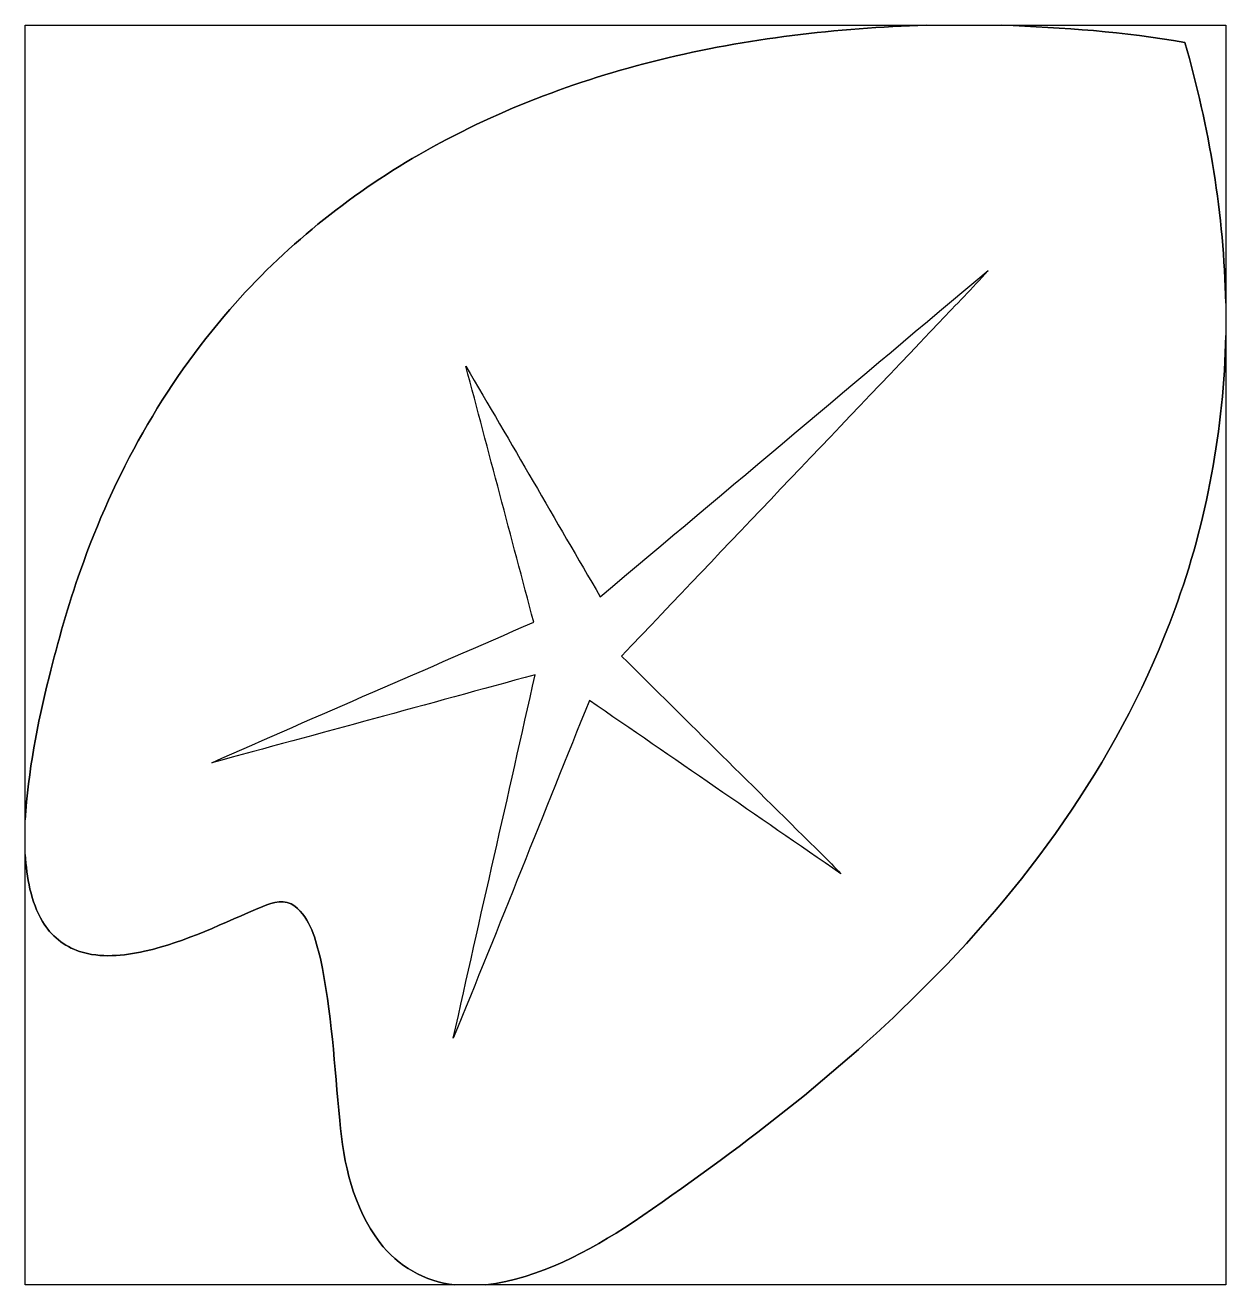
# Model space of a CAD drawing. Extents: x 0 to 430, y 0 to 451.
import ezdxf

# ---------------------------------------------------------------- set-up
doc = ezdxf.new("R2010")
doc.units = 0
doc.layers.get('0').update_dxf_attribs({"linetype": 'CONTINUOUS'})

msp = doc.modelspace()

# ---------------------------------------------------------------- linework, layer by layer
at = {"color": 7}
for points in [[(0, 450.75), (322.56, 450.75)], [(0, 166.3425), (0, 450.75), (0, 450.75)], [(322.56, 450.75), (349.5675, 450.75)], [(349.5675, 450.75), (429.75, 450.75), (429.75, 351.24)], [(429.75, 351.24), (429.75, 339.7425)], [(429.75, 339.7425), (429.75, 0), (164.85, 0)], [(0, 154.02), (0, 166.3425)], [(153.6675, 0), (0, 0), (0, 154.02), (0, 154.02)], [(164.85, 0), (153.6675, 0)]]:
    msp.add_lwpolyline(points, dxfattribs=at)
for points in [[(322.56, 450.75)], [(349.5675, 450.75)], [(205.845, 246.2325)], [(411.4725, 241.665)]]:
    msp.add_lwpolyline(points, close=True, dxfattribs=at)
for points in [[(322.56, 450.75), (290.4525, 449.7225), (258.3375, 446.085), (227.1225, 438.3525)], [(227.1225, 438.3525), (258.3375, 446.085), (290.4525, 449.7225), (322.56, 450.75)], [(349.5675, 450.75), (371.505, 449.9475), (393.465, 448.3875), (415.1025, 444.5775)], [(415.1025, 444.5775), (393.465, 448.3875), (371.505, 449.9475), (349.5675, 450.75)], [(415.1025, 444.5775), (423.8475, 414.2325), (429.0375, 382.83), (429.75, 351.24)], [(429.75, 351.24), (429.0375, 382.83), (423.8475, 414.2325), (415.1025, 444.5775)], [(227.1225, 438.3525), (197.0325, 430.9725), (167.7375, 419.9025), (140.88, 404.3775)], [(140.88, 404.3775), (167.7375, 419.9025), (197.0325, 430.9725), (227.1225, 438.3525)], [(140.88, 404.3775), (115.5525, 389.76), (92.4975, 371.13), (73.2975, 349.0575)], [(73.2975, 349.0575), (92.4975, 371.13), (115.5525, 389.76), (140.88, 404.3775)], [(205.845, 246.2325), (252.12, 285.1275), (298.3725, 324.0525), (344.6325, 362.9775)], [(344.6325, 362.9775), (339.18, 356.595), (333.075, 350.7825), (327.39, 344.595)], [(73.2975, 349.0575), (49.5075, 321.8625), (31.74, 289.695), (19.8075, 255.6675)], [(19.8075, 255.6675), (31.74, 289.695), (49.5075, 321.8625), (73.2975, 349.0575)], [(327.39, 344.595), (289.4175, 304.725), (251.3925, 264.9075), (213.48, 224.985)], [(429.75, 339.7425), (429.0075, 306.345), (423.015, 273.03), (411.4725, 241.665)], [(411.4725, 241.665), (423.015, 273.03), (429.0075, 306.345), (429.75, 339.7425)], [(182.025, 237.12), (173.94, 267.645), (165.8325, 298.17), (157.7325, 328.6875)], [(157.7325, 328.6875), (173.925, 301.2975), (189.75, 273.6825), (205.845, 246.2325)], [(19.8075, 255.6675), (15.3525, 243.1575), (11.7675, 230.3625), (8.535, 217.4925)], [(8.535, 217.4925), (11.7675, 230.3625), (15.3525, 243.1575), (19.8075, 255.6675)], [(411.4725, 241.665), (392.9625, 190.785), (360.9675, 145.695), (322.905, 107.5575)], [(322.905, 107.5575), (360.9675, 145.695), (392.9625, 190.785), (411.4725, 241.665)], [(66.81, 186.81), (105.12, 203.775), (143.625, 220.335), (182.025, 237.12)], [(213.48, 224.985), (237.36, 201.2775), (261.3075, 177.645), (285.225, 153.9825)], [(8.535, 217.4925), (4.41, 200.7), (1.0425, 183.645), (0, 166.3425)], [(0, 166.3425), (1.0425, 183.645), (4.41, 200.7), (8.535, 217.4925)], [(182.55, 218.3025), (143.9775, 207.7725), (105.405, 197.2575), (66.81, 186.81)], [(153.24, 88.2225), (162.8775, 131.61), (172.845, 174.93), (182.55, 218.3025)], [(201.945, 209.1), (185.7, 168.81), (169.6275, 128.4525), (153.24, 88.2225)], [(291.9225, 147.1125), (261.945, 167.7975), (231.9675, 188.475), (201.945, 209.1)], [(6.24, 129.9975), (1.8825, 137.2125), (0.6225, 145.755), (0, 154.02)], [(0, 154.02), (0.6225, 145.755), (1.8825, 137.2125), (6.24, 129.9975)], [(285.225, 153.9825), (287.445, 151.6875), (289.8375, 149.5425), (291.9225, 147.1125)], [(85.095, 135.39), (71.1525, 129.645), (57.5775, 122.67), (42.765, 119.3625)], [(42.765, 119.3625), (57.5775, 122.67), (71.1525, 129.645), (85.095, 135.39)], [(96.4725, 135.495), (93.0975, 138.09), (88.65, 136.9425), (85.095, 135.39)], [(85.095, 135.39), (88.65, 136.9425), (93.0975, 138.09), (96.4725, 135.495)], [(105.69, 116.8125), (103.9125, 123.4725), (102.225, 131.0625), (96.4725, 135.495)], [(96.4725, 135.495), (102.225, 131.0625), (103.9125, 123.4725), (105.69, 116.8125)], [(19.485, 119.2875), (13.95, 121.0725), (9.135, 124.95), (6.24, 129.9975)], [(6.24, 129.9975), (9.135, 124.95), (13.95, 121.0725), (19.485, 119.2875)], [(42.765, 119.3625), (35.1525, 117.6675), (27.0375, 116.88), (19.485, 119.2875)], [(19.485, 119.2875), (27.0375, 116.88), (35.1525, 117.6675), (42.765, 119.3625)], [(112.62, 58.83), (110.655, 78.1875), (109.755, 97.7325), (105.69, 116.8125)], [(105.69, 116.8125), (109.755, 97.7325), (110.655, 78.1875), (112.62, 58.83)], [(322.905, 107.5575), (291.075, 75.375), (254.8575, 47.9175), (217.59, 22.38)], [(217.59, 22.38), (254.8575, 47.9175), (291.075, 75.375), (322.905, 107.5575)], [(126.945, 15.1725), (117.42, 27.6225), (113.8875, 43.4925), (112.62, 58.83)], [(112.62, 58.83), (113.8875, 43.4925), (117.42, 27.6225), (126.945, 15.1725)], [(217.59, 22.38), (201.5625, 11.94), (184.1325, 2.3325), (164.85, 0)], [(164.85, 0), (184.1325, 2.3325), (201.5625, 11.94), (217.59, 22.38)], [(153.6675, 0), (143.145, 1.0875), (133.29, 6.7275), (126.945, 15.1725)], [(126.945, 15.1725), (133.29, 6.7275), (143.145, 1.0875), (153.6675, 0)]]:
    msp.add_open_spline(points, degree=3, dxfattribs=at)

doc.saveas('drawing.dxf')
